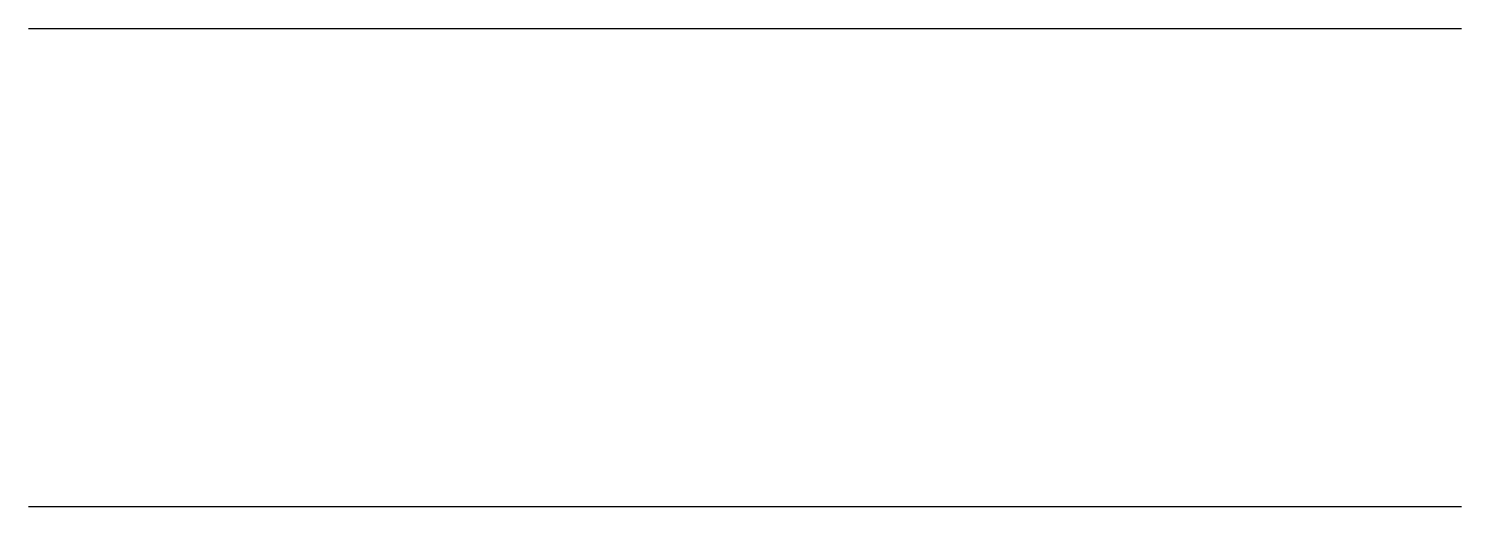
# Model space of a CAD drawing. Header units: metres. Extents: x 422575.2 to 422605.2, y 4448078.5 to 4448088.5.
import ezdxf

# ---------------------------------------------------------------- set-up
doc = ezdxf.new("R2010")
doc.units = ezdxf.units.M

msp = doc.modelspace()

# ---------------------------------------------------------------- linework, layer by layer
at = {"layer": 'SINIR'}
msp.add_line((422575.25, 4448088.45), (422605.25, 4448088.45), dxfattribs=at)
at = {"layer": 'SINIR', "color": 1}
msp.add_line((422575.25, 4448078.45), (422605.25, 4448078.45), dxfattribs=at)

doc.saveas('drawing.dxf')
